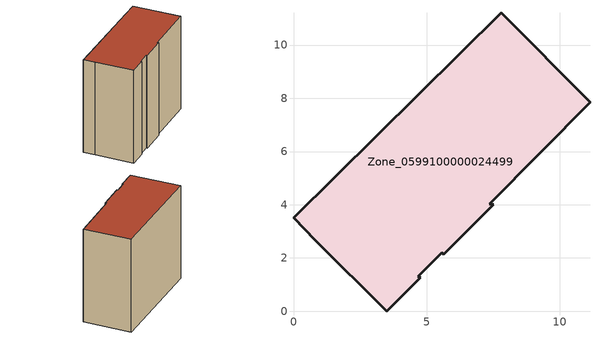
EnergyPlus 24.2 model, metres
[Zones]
Zone_0599100000024499
 floor ground (C_G): 5.57,2.2 4.69,1.32 4.76,1.25 3.51,0 0.82,2.67 0,3.51 7.81,11.21 11.14,7.85 7.38,4.04 7.5,3.99 5.65,2.14 z0
 wall outside (C_F): 0.82,2.67 3.51,0 4.76,1.25 4.69,1.32 5.57,2.2 5.65,2.14 7.5,3.99 7.38,4.04 11.14,7.85 7.81,11.21 0,3.51 0.82,2.67 z0:9.55
 roof outside (C_R): 5.57,2.2 5.65,2.14 7.5,3.99 7.38,4.04 11.14,7.85 7.81,11.21 0,3.51 0.82,2.67 3.51,0 4.76,1.25 4.69,1.32 z9.55
[BUILDING]
Pand.0599100000024499: North Axis=0; Terrain=City; Loads Convergence Tolerance Value=0.04; Temperature Convergence Tolerance Value=0.4; Solar Distribution=FullExterior; Maximum Number of Warmup Days=25; Minimum Number of Warmup Days=1
[Site:Location]
Rotterdam.The.Hague.AP_ZH_NLD Design_Conditions: Latitude=51.96; Longitude=4.45; Time Zone=1; Elevation=-4.5
[SITE:GROUNDTEMPERATURE:BUILDINGSURFACE]
18, 18, 18, 18, 18, 18, 18, 18, 18, 18, 18, 18
[MATERIAL] Thermal Absorptance=0.9; Solar Absorptance=0.7; Visible Absorptance=0.7
Name | Roughness | Thickness | Conductivity | Density | Specific Heat
G.TC.1946 | MediumSmooth | 0.15 | 1 | 540 | 1210
F.TC.1946 | Rough | 0.3 | 0.857143 | 1920 | 840
R.TC.1946 | MediumRough | 0.2 | 0.909091 | 1500 | 1000
[CONSTRUCTION]
C_G: G.TC.1946
C_F: F.TC.1946
C_R: R.TC.1946
[ZONE]
Zone_0599100000024499: Type=1; Multiplier=1; Ceiling Height=Autocalculate; Volume=Autocalculate; Floor Area=autocalculate; Part of Total Floor Area=Yes
[ZONEINFILTRATION:DESIGNFLOWRATE]
Infil_Zone_0599100000024499: Zone or ZoneList or Space or SpaceList=Zone_0599100000024499; Schedule=AlwaysOn; Design Flow Rate Calculation Method=Flow/Area; Flow Rate per Floor Area=0.003; Constant Term Coefficient=1; Temperature Term Coefficient=0; Velocity Term Coefficient=0; Velocity Squared Term Coefficient=0
[HVACTEMPLATE:ZONE:IDEALLOADSAIRSYSTEM]
Zone_0599100000024499: Maximum Heating Supply Air Temperature=50; Minimum Cooling Supply Air Temperature=13; Maximum Heating Supply Air Humidity Ratio=0.0156; Minimum Cooling Supply Air Humidity Ratio=0.0077; Heating Limit=NoLimit; Cooling Limit=NoLimit; Dehumidification Control Type=ConstantSensibleHeatRatio; Cooling Sensible Heat Ratio=0.7; Dehumidification Setpoint=60; Humidification Control Type=None; Humidification Setpoint=30; Outdoor Air Method=None; Outdoor Air Flow Rate per Person=0.00944; Outdoor Air Flow Rate per Zone Floor Area=0; Outdoor Air Flow Rate per Zone=0; Demand Controlled Ventilation Type=None; Outdoor Air Economizer Type=NoEconomizer; Heat Recovery Type=None; Sensible Heat Recovery Effectiveness=0.7; Latent Heat Recovery Effectiveness=0.65
[ZONECONTROL:THERMOSTAT]
ThermostatControl_Zone_0599100000024499: Zone or ZoneList=Zone_0599100000024499; Control Type Schedule=DualSetpointControlType; Control 1=Thermostat_Zone_0599100000024499; Temperature Difference Between Cutout And Setpoint=0
[THERMOSTATSETPOINT:DUALSETPOINT]
Thermostat_Zone_0599100000024499: Heating Setpoint Temperature Schedule=HeatingSetpoint_Zone_0599100000024499; Cooling Setpoint Temperature Schedule=CoolingSetpoint_Zone_0599100000024499
[SCHEDULE:COMPACT]
HeatingSetpoint_Zone_0599100000024499: Through: 12/31, For: AllDays, Until: 24:00, 21
CoolingSetpoint_Zone_0599100000024499: Through: 12/31, For: AllDays, Until: 24:00, 24
DualSetpointControlType: Through: 12/31, For: AllDays, Until: 24:00, 4
AlwaysOn: Through: 12/31, For: AllDays, Until: 24:00, 1
